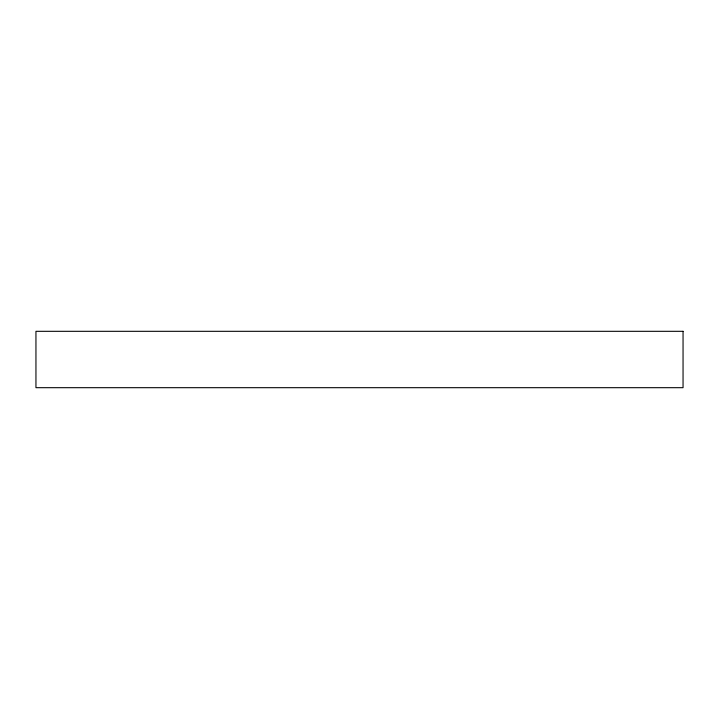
<?xml version="1.0" encoding="UTF-8"?>
<svg xmlns="http://www.w3.org/2000/svg" width="719" height="719" viewBox="0 0 719 719"><rect width="100%" height="100%" fill="white"/><g stroke="black" fill="none" stroke-linecap="round" stroke-linejoin="round"><path stroke-width="1.08" d="M683.05 331.315L35.95 331.315L35.95 387.685L683.05 387.685L683.05 331.315"/></g></svg>
